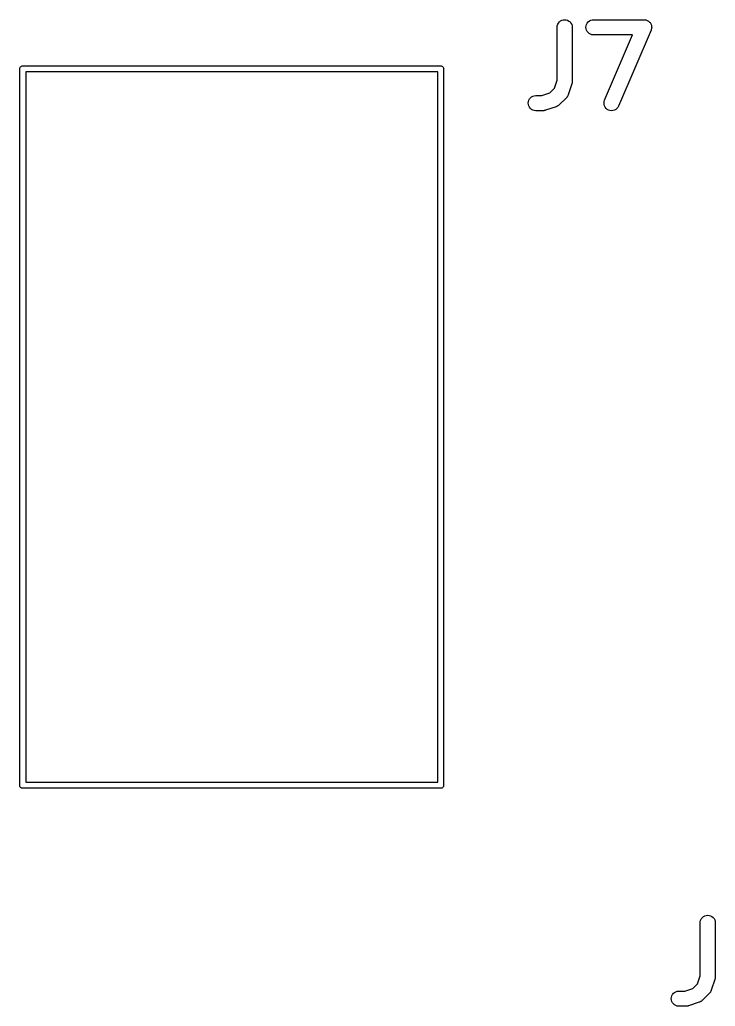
# Model space of a CAD drawing. Extents: x 52.4 to 149.4, y -66.8 to -27.6.
# Drawn here: x 76.45 to 88.1, y -44.7 to -28.18 of the extents above; entities that cross this region are included whole.
import ezdxf

# ---------------------------------------------------------------- set-up
doc = ezdxf.new("R2010")
doc.units = 0
doc.layers.add('BLACK', color=7, linetype='CONTINUOUS')

msp = doc.modelspace()

# ---------------------------------------------------------------- linework, layer by layer
at = {"layer": 'BLACK', "linetype": 'CONTINUOUS'}
for p, q in [((85.4524, -28.2781), (85.4599, -28.2545)), ((85.4599, -28.2545), (85.4719, -28.2328)), ((85.4719, -28.2328), (85.4878, -28.2138)), ((85.4878, -28.2138), (85.5071, -28.1983)), ((85.5071, -28.1983), (85.5291, -28.1868)), ((85.5291, -28.1868), (85.5529, -28.1798)), ((85.5529, -28.1798), (85.5776, -28.1775)), ((85.5776, -28.1775), (85.6022, -28.1801)), ((85.6022, -28.1801), (85.6259, -28.1874)), ((85.6259, -28.1874), (85.6477, -28.1992)), ((85.6477, -28.1992), (85.6668, -28.215)), ((85.6668, -28.215), (85.6824, -28.2342)), ((85.6824, -28.2342), (85.6941, -28.2561)), ((85.9361, -28.279), (85.9434, -28.2553)), ((85.9434, -28.2553), (85.9552, -28.2335)), ((85.9552, -28.2335), (85.971, -28.2144)), ((85.971, -28.2144), (85.9902, -28.1987)), ((85.9902, -28.1987), (86.0121, -28.1871)), ((86.0121, -28.1871), (86.0358, -28.1799)), ((86.0358, -28.1799), (86.0605, -28.1775)), ((86.0605, -28.1775), (86.9071, -28.1775)), ((86.9071, -28.1775), (86.9089, -28.1775)), ((86.9089, -28.1775), (86.9094, -28.1776)), ((86.9094, -28.1776), (86.9098, -28.1776)), ((86.9098, -28.1776), (86.9216, -28.179)), ((86.9216, -28.179), (86.9335, -28.1803)), ((86.9335, -28.1803), (86.934, -28.1804)), ((86.934, -28.1804), (86.9344, -28.1805)), ((86.9344, -28.1805), (86.9458, -28.1842)), ((86.9458, -28.1842), (86.9572, -28.1878)), ((86.9572, -28.1878), (86.9576, -28.188)), ((86.9576, -28.188), (86.958, -28.1881)), ((86.958, -28.1881), (86.9685, -28.194)), ((86.9685, -28.194), (86.9789, -28.1997)), ((86.9789, -28.1997), (86.9792, -28.2)), ((86.9792, -28.2), (86.9796, -28.2002)), ((86.9796, -28.2002), (86.9888, -28.208)), ((86.9888, -28.208), (86.9979, -28.2157)), ((86.9979, -28.2157), (86.9982, -28.216)), ((86.9982, -28.216), (86.9985, -28.2163)), ((86.9985, -28.2163), (87.006, -28.2257)), ((87.006, -28.2257), (87.0134, -28.235)), ((87.0134, -28.235), (87.0136, -28.2354)), ((87.0136, -28.2354), (87.0139, -28.2357)), ((87.0139, -28.2357), (87.0194, -28.2464)), ((87.0194, -28.2464), (87.0249, -28.2569)), ((85.4497, -28.3027), (85.4524, -28.2781)), ((85.4497, -28.3045), (85.4497, -28.3027)), ((85.4497, -29.1911), (85.4497, -28.3045)), ((85.6941, -28.2561), (85.7012, -28.2799)), ((85.7012, -28.2799), (85.7037, -28.3045)), ((85.7037, -28.3045), (85.7037, -29.2117)), ((85.9335, -28.3036), (85.9361, -28.279)), ((85.9357, -28.3283), (85.9335, -28.3036)), ((85.9427, -28.3521), (85.9357, -28.3283)), ((85.9542, -28.3741), (85.9427, -28.3521)), ((85.9697, -28.3934), (85.9542, -28.3741)), ((85.9887, -28.4093), (85.9697, -28.3934)), ((86.0104, -28.4213), (85.9887, -28.4093)), ((87.0239, -28.3545), (86.4796, -29.6246)), ((87.024, -28.3541), (87.0239, -28.3545)), ((87.0242, -28.3537), (87.024, -28.3541)), ((87.0278, -28.3423), (87.0242, -28.3537)), ((87.0249, -28.2569), (87.025, -28.2574)), ((87.025, -28.2574), (87.0252, -28.2578)), ((87.0252, -28.2578), (87.0285, -28.2693)), ((87.0314, -28.3309), (87.0278, -28.3423)), ((87.0285, -28.2693), (87.0319, -28.2807)), ((87.0315, -28.3301), (87.0314, -28.3305)), ((87.0314, -28.3305), (87.0314, -28.3309)), ((87.0328, -28.3181), (87.0315, -28.3301)), ((87.0319, -28.2807), (87.0319, -28.2812)), ((87.0319, -28.2812), (87.0321, -28.2816)), ((87.0321, -28.2816), (87.0331, -28.2936)), ((87.0341, -28.3063), (87.0328, -28.3181)), ((87.0331, -28.2936), (87.0341, -28.3054)), ((87.0341, -28.3054), (87.0341, -28.3058)), ((87.0341, -28.3058), (87.0341, -28.3063)), ((86.0341, -28.4287), (86.0104, -28.4213)), ((86.0587, -28.4315), (86.0341, -28.4287)), ((86.0605, -28.4315), (86.0587, -28.4315)), ((86.7145, -28.4315), (86.0605, -28.4315)), ((86.2461, -29.5245), (86.7145, -28.4315)), ((76.4498, -29), (76.4507, -28.9902)), ((76.45, -29.0025), (76.4498, -29)), ((76.45, -40.9976), (76.45, -29.0025)), ((76.4507, -28.9902), (76.4536, -28.9808)), ((76.4536, -28.9808), (76.4582, -28.9721)), ((76.4582, -28.9721), (76.4645, -28.9645)), ((76.4645, -28.9645), (76.4721, -28.9582)), ((76.4721, -28.9582), (76.4808, -28.9536)), ((76.4808, -28.9536), (76.4902, -28.9507)), ((76.4902, -28.9507), (76.4976, -28.95)), ((76.4976, -28.95), (76.5, -28.9498)), ((76.5, -28.9498), (76.5024, -28.95)), ((76.5024, -28.95), (83.4976, -28.95)), ((76.55, -29.05), (76.55, -40.95)), ((83.45, -29.05), (76.55, -29.05)), ((83.45, -40.95), (83.45, -29.05)), ((83.4976, -28.95), (83.5, -28.9498)), ((83.5, -28.9498), (83.5024, -28.95)), ((83.5024, -28.95), (83.5098, -28.9507)), ((83.5098, -28.9507), (83.5192, -28.9536)), ((83.5192, -28.9536), (83.5279, -28.9582)), ((83.5279, -28.9582), (83.5355, -28.9645)), ((83.5355, -28.9645), (83.5418, -28.9721)), ((83.5418, -28.9721), (83.5464, -28.9808)), ((83.5464, -28.9808), (83.5493, -28.9902)), ((83.5493, -28.9902), (83.5502, -29)), ((83.5502, -29), (83.55, -29.0024)), ((83.55, -29.0024), (83.55, -40.9976)), ((85.4052, -29.3245), (85.4497, -29.1911)), ((85.6987, -29.2449), (85.6971, -29.2518)), ((85.7009, -29.2381), (85.6987, -29.2449)), ((85.7015, -29.2328), (85.7009, -29.2381)), ((85.7027, -29.2277), (85.7015, -29.2328)), ((85.7029, -29.2205), (85.7027, -29.2277)), ((85.7037, -29.2134), (85.7029, -29.2205)), ((85.7037, -29.2117), (85.7037, -29.2134)), ((85.1932, -29.4475), (85.3266, -29.403)), ((85.3266, -29.403), (85.4052, -29.3245)), ((85.6971, -29.2518), (85.6367, -29.4333)), ((84.9659, -29.5736), (84.9685, -29.549)), ((84.9681, -29.5983), (84.9659, -29.5736)), ((84.9685, -29.549), (84.9758, -29.5253)), ((84.9758, -29.5253), (84.9876, -29.5035)), ((84.9876, -29.5035), (85.0034, -29.4844)), ((85.0034, -29.4844), (85.0226, -29.4687)), ((85.0226, -29.4687), (85.0445, -29.4571)), ((85.0445, -29.4571), (85.0682, -29.4499)), ((85.0682, -29.4499), (85.0929, -29.4475)), ((85.0929, -29.4475), (85.1932, -29.4475)), ((85.606, -29.4829), (85.485, -29.6038)), ((85.6084, -29.48), (85.606, -29.4829)), ((85.6111, -29.4775), (85.6084, -29.48)), ((85.6162, -29.4704), (85.6111, -29.4775)), ((85.6217, -29.4637), (85.6162, -29.4704)), ((85.6235, -29.4605), (85.6217, -29.4637)), ((85.6257, -29.4574), (85.6235, -29.4605)), ((85.6293, -29.4495), (85.6257, -29.4574)), ((85.6334, -29.4419), (85.6293, -29.4495)), ((85.6345, -29.4383), (85.6334, -29.4419)), ((85.6361, -29.4349), (85.6345, -29.4383)), ((85.6367, -29.4333), (85.6361, -29.4349)), ((86.2359, -29.5728), (86.2386, -29.5481)), ((86.2379, -29.5975), (86.2359, -29.5728)), ((86.2386, -29.5481), (86.2461, -29.5245)), ((84.9751, -29.6221), (84.9681, -29.5983)), ((84.9866, -29.6441), (84.9751, -29.6221)), ((85.0021, -29.6634), (84.9866, -29.6441)), ((85.0211, -29.6793), (85.0021, -29.6634)), ((85.0428, -29.6913), (85.0211, -29.6793)), ((85.0665, -29.6987), (85.0428, -29.6913)), ((85.0911, -29.7015), (85.0665, -29.6987)), ((85.0929, -29.7015), (85.0911, -29.7015)), ((85.2138, -29.7015), (85.0929, -29.7015)), ((85.2209, -29.7008), (85.2138, -29.7015)), ((85.228, -29.7007), (85.2209, -29.7008)), ((85.2332, -29.6996), (85.228, -29.7007)), ((85.2385, -29.6991), (85.2332, -29.6996)), ((85.2453, -29.697), (85.2385, -29.6991)), ((85.2523, -29.6956), (85.2453, -29.697)), ((85.254, -29.695), (85.2523, -29.6956)), ((85.4354, -29.6345), (85.254, -29.695)), ((85.4388, -29.633), (85.4354, -29.6345)), ((85.4424, -29.632), (85.4388, -29.633)), ((85.4501, -29.628), (85.4424, -29.632)), ((85.458, -29.6244), (85.4501, -29.628)), ((85.4611, -29.6223), (85.458, -29.6244)), ((85.4644, -29.6206), (85.4611, -29.6223)), ((85.4712, -29.6151), (85.4644, -29.6206)), ((85.4783, -29.6101), (85.4712, -29.6151)), ((85.4809, -29.6074), (85.4783, -29.6101)), ((85.4838, -29.6051), (85.4809, -29.6074)), ((85.485, -29.6038), (85.4838, -29.6051)), ((86.2448, -29.6213), (86.2379, -29.5975)), ((86.2561, -29.6433), (86.2448, -29.6213)), ((86.2715, -29.6627), (86.2561, -29.6433)), ((86.2904, -29.6788), (86.2715, -29.6627)), ((86.312, -29.6909), (86.2904, -29.6788)), ((86.3356, -29.6986), (86.312, -29.6909)), ((86.3602, -29.7015), (86.3356, -29.6986)), ((86.3849, -29.6996), (86.3602, -29.7015)), ((86.4088, -29.6929), (86.3849, -29.6996)), ((86.4309, -29.6818), (86.4088, -29.6929)), ((86.4504, -29.6665), (86.4309, -29.6818)), ((86.4666, -29.6477), (86.4504, -29.6665)), ((86.4789, -29.6262), (86.4666, -29.6477)), ((86.4796, -29.6246), (86.4789, -29.6262)), ((76.55, -40.95), (83.45, -40.95)), ((76.4498, -41), (76.45, -40.9976)), ((76.4507, -41.0098), (76.4498, -41)), ((76.4536, -41.0192), (76.4507, -41.0098)), ((76.4582, -41.0279), (76.4536, -41.0192)), ((76.4645, -41.0355), (76.4582, -41.0279)), ((76.4721, -41.0418), (76.4645, -41.0355)), ((76.4808, -41.0464), (76.4721, -41.0418)), ((76.4902, -41.0493), (76.4808, -41.0464)), ((76.5, -41.0502), (76.4902, -41.0493)), ((76.5024, -41.05), (76.5, -41.0502)), ((83.4976, -41.05), (76.5024, -41.05)), ((83.5, -41.0502), (83.4976, -41.05)), ((83.5098, -41.0493), (83.5, -41.0502)), ((83.5192, -41.0464), (83.5098, -41.0493)), ((83.5279, -41.0418), (83.5192, -41.0464)), ((83.5355, -41.0355), (83.5279, -41.0418)), ((83.5418, -41.0279), (83.5355, -41.0355)), ((83.5464, -41.0192), (83.5418, -41.0279)), ((83.5493, -41.0098), (83.5464, -41.0192)), ((83.55, -41.0024), (83.5493, -41.0098)), ((83.55, -40.9976), (83.5502, -41)), ((83.5502, -41), (83.55, -41.0024)), ((83.55, -41.0024), (83.55, -41.0024)), ((87.8449, -43.3027), (87.8477, -43.2781)), ((87.8477, -43.2781), (87.8552, -43.2545)), ((87.8552, -43.2545), (87.8671, -43.2328)), ((87.8671, -43.2328), (87.883, -43.2138)), ((87.883, -43.2138), (87.9024, -43.1983)), ((87.9024, -43.1983), (87.9243, -43.1868)), ((87.9243, -43.1868), (87.9481, -43.1798)), ((87.9481, -43.1798), (87.9728, -43.1775)), ((87.9728, -43.1775), (87.9974, -43.1801)), ((87.9974, -43.1801), (88.0211, -43.1874)), ((88.0211, -43.1874), (88.0429, -43.1992)), ((88.0429, -43.1992), (88.062, -43.215)), ((88.062, -43.215), (88.0777, -43.2342)), ((88.0777, -43.2342), (88.0893, -43.2561)), ((88.0893, -43.2561), (88.0965, -43.2799)), ((88.0965, -43.2799), (88.0989, -43.3045)), ((87.8449, -43.3045), (87.8449, -43.3027)), ((87.8449, -44.1911), (87.8449, -43.3045)), ((88.0989, -43.3045), (88.0989, -44.2117)), ((87.8004, -44.3245), (87.8449, -44.1911)), ((88.0924, -44.2518), (88.0319, -44.4333)), ((88.094, -44.2449), (88.0924, -44.2518)), ((88.0961, -44.2381), (88.094, -44.2449)), ((88.0967, -44.2328), (88.0961, -44.2381)), ((88.0979, -44.2277), (88.0967, -44.2328)), ((88.0981, -44.2205), (88.0979, -44.2277)), ((88.0989, -44.2134), (88.0981, -44.2205)), ((88.0989, -44.2117), (88.0989, -44.2134)), ((87.4634, -44.4499), (87.4881, -44.4475)), ((87.4881, -44.4475), (87.5884, -44.4475)), ((87.5884, -44.4475), (87.7219, -44.403)), ((87.7219, -44.403), (87.8004, -44.3245)), ((88.0246, -44.4495), (88.0209, -44.4574)), ((88.0287, -44.4419), (88.0246, -44.4495)), ((88.0298, -44.4383), (88.0287, -44.4419)), ((88.0313, -44.4349), (88.0298, -44.4383)), ((88.0319, -44.4333), (88.0313, -44.4349)), ((87.3611, -44.5736), (87.3637, -44.549)), ((87.3633, -44.5983), (87.3611, -44.5736)), ((87.3703, -44.6221), (87.3633, -44.5983)), ((87.3637, -44.549), (87.371, -44.5253)), ((87.371, -44.5253), (87.3828, -44.5035)), ((87.3828, -44.5035), (87.3986, -44.4844)), ((87.3986, -44.4844), (87.4178, -44.4687)), ((87.4178, -44.4687), (87.4397, -44.4571)), ((87.4397, -44.4571), (87.4634, -44.4499)), ((87.8735, -44.6101), (87.8664, -44.6151)), ((87.8761, -44.6074), (87.8735, -44.6101)), ((87.879, -44.6051), (87.8761, -44.6074)), ((87.8803, -44.6039), (87.879, -44.6051)), ((88.0012, -44.4829), (87.8803, -44.6039)), ((88.0036, -44.48), (88.0012, -44.4829)), ((88.0063, -44.4775), (88.0036, -44.48)), ((88.0115, -44.4704), (88.0063, -44.4775)), ((88.017, -44.4637), (88.0115, -44.4704)), ((88.0187, -44.4605), (88.017, -44.4637)), ((88.0209, -44.4574), (88.0187, -44.4605)), ((87.3818, -44.6441), (87.3703, -44.6221)), ((87.3974, -44.6634), (87.3818, -44.6441)), ((87.4163, -44.6793), (87.3974, -44.6634)), ((87.4381, -44.6913), (87.4163, -44.6793)), ((87.4617, -44.6987), (87.4381, -44.6913)), ((87.4863, -44.7015), (87.4617, -44.6987)), ((87.4881, -44.7015), (87.4863, -44.7015)), ((87.609, -44.7015), (87.4881, -44.7015)), ((87.6161, -44.7008), (87.609, -44.7015)), ((87.6233, -44.7007), (87.6161, -44.7008)), ((87.6285, -44.6996), (87.6233, -44.7007)), ((87.6337, -44.6991), (87.6285, -44.6996)), ((87.6405, -44.697), (87.6337, -44.6991)), ((87.6475, -44.6956), (87.6405, -44.697)), ((87.6492, -44.695), (87.6475, -44.6956)), ((87.8306, -44.6345), (87.6492, -44.695)), ((87.8341, -44.633), (87.8306, -44.6345)), ((87.8376, -44.632), (87.8341, -44.633)), ((87.8453, -44.628), (87.8376, -44.632)), ((87.8533, -44.6244), (87.8453, -44.628)), ((87.8563, -44.6223), (87.8533, -44.6244)), ((87.8596, -44.6206), (87.8563, -44.6223)), ((87.8664, -44.6151), (87.8596, -44.6206))]:
    msp.add_line(p, q, dxfattribs=at)

doc.saveas('drawing.dxf')
